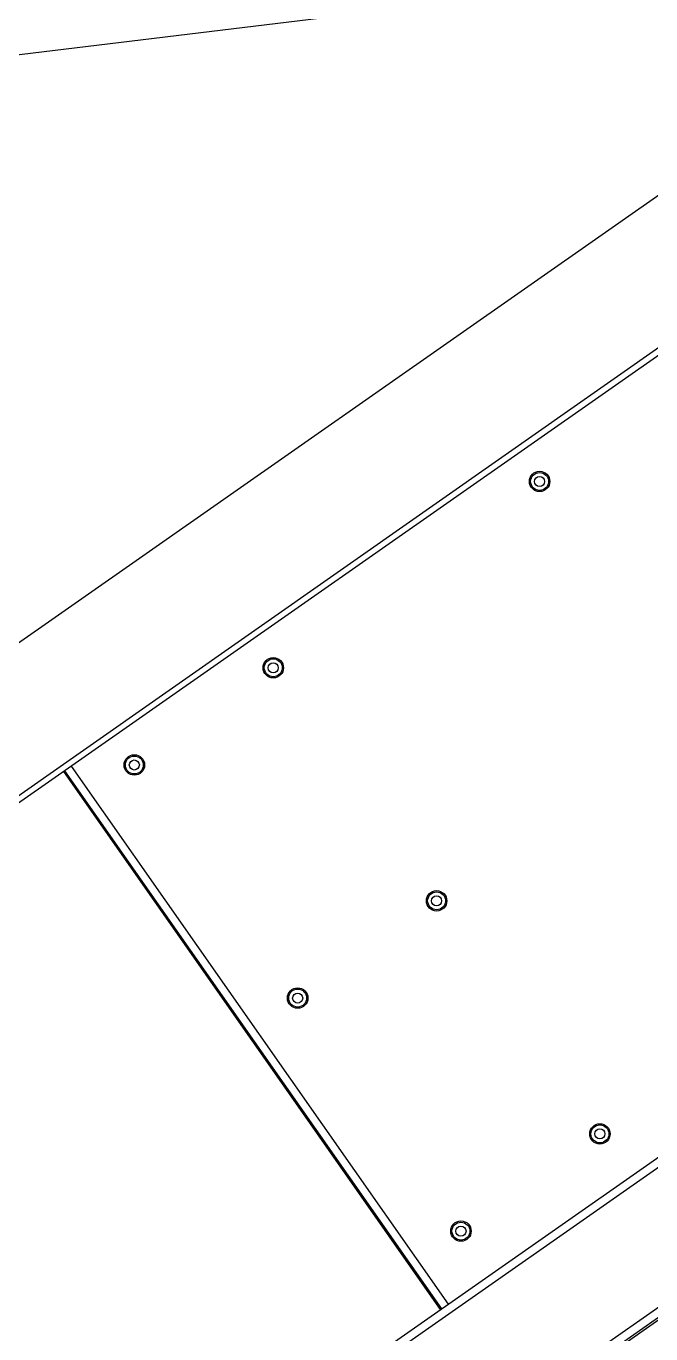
# Model space of a CAD drawing. Header units: millimetres. Extents: x 152904052 to 153933663, y 538271515 to 539240469.
# Drawn here: x 153466873 to 153467182, y 538579619 to 538580267 of the extents above; entities that cross this region are included whole.
import ezdxf

# ---------------------------------------------------------------- set-up
doc = ezdxf.new("R2010")
doc.units = ezdxf.units.MM
doc.layers.add('POWR', color=5, linetype='Continuous')
doc.layers.add('SCHM', color=9, linetype='Continuous')

msp = doc.modelspace()

# ---------------------------------------------------------------- linework, layer by layer
at = {"layer": 'POWR', "color": 7}
for p, q in [((153467485.45, 538580392.78), (153466640.91, 538579801.42)), ((153467520.96, 538580342.07), (153466676.41, 538579750.72)), ((153467522.74, 538580339.53), (153466678.19, 538579748.18)), ((153465045.39, 538578202.63), (153467742.04, 538580090.84)), ((153466864.42, 538579481.34), (153467710.2, 538580073.55)), ((153465095.17, 538578168.15), (153467757.42, 538580032.27)), ((153465097.52, 538578164.79), (153467759.77, 538580028.91)), ((153467753.08, 538580022.77), (153466454.73, 538579113.65)), ((153467077.81, 538579630.75), (153466891.17, 538579897.31)), ((153466891.58, 538579897.59), (153467078.22, 538579631.04)), ((153466894.86, 538579899.89), (153467081.5, 538579633.33))]:
    msp.add_line(p, q, dxfattribs=at)
for centre, radius in [((153467126.83, 538580041.07), 5.06), ((153467126.83, 538580041.07), 4.44), ((153467126.83, 538580041.07), 2.5), ((153466994.94, 538579948.73), 5.06), ((153466994.94, 538579948.73), 4.44), ((153466994.94, 538579948.73), 2.5), ((153466926.13, 538579900.55), 5.06), ((153466926.13, 538579900.55), 4.44), ((153466926.13, 538579900.55), 2.5), ((153467075.82, 538579833.23), 5.06), ((153467075.82, 538579833.23), 4.44), ((153467075.82, 538579833.23), 2.5), ((153467007.01, 538579785.05), 5.06), ((153467007.01, 538579785.05), 4.44), ((153467007.01, 538579785.05), 2.5), ((153467156.69, 538579717.73), 5.06), ((153467156.69, 538579717.73), 4.44), ((153467156.69, 538579717.73), 2.5), ((153467087.88, 538579669.55), 5.06), ((153467087.88, 538579669.55), 4.44), ((153467087.88, 538579669.55), 2.5)]:
    msp.add_circle(centre, radius, dxfattribs=at)
at = {"layer": 'SCHM'}
msp.add_lwpolyline([(153436402.5, 538589589.5), (153437311.5, 538586639.51), (153440093.5, 538583972.51), (153445260.51, 538580965.52), (153454289.51, 538579092.53), (153460138.51, 538579433.54), (153467139.51, 538580285.55), (153471897.5, 538583044.55), (153474644.5, 538585391.56), (153477152.5, 538588096.56), (153480138.49, 538591359.56)], dxfattribs=at)

doc.saveas('drawing.dxf')
